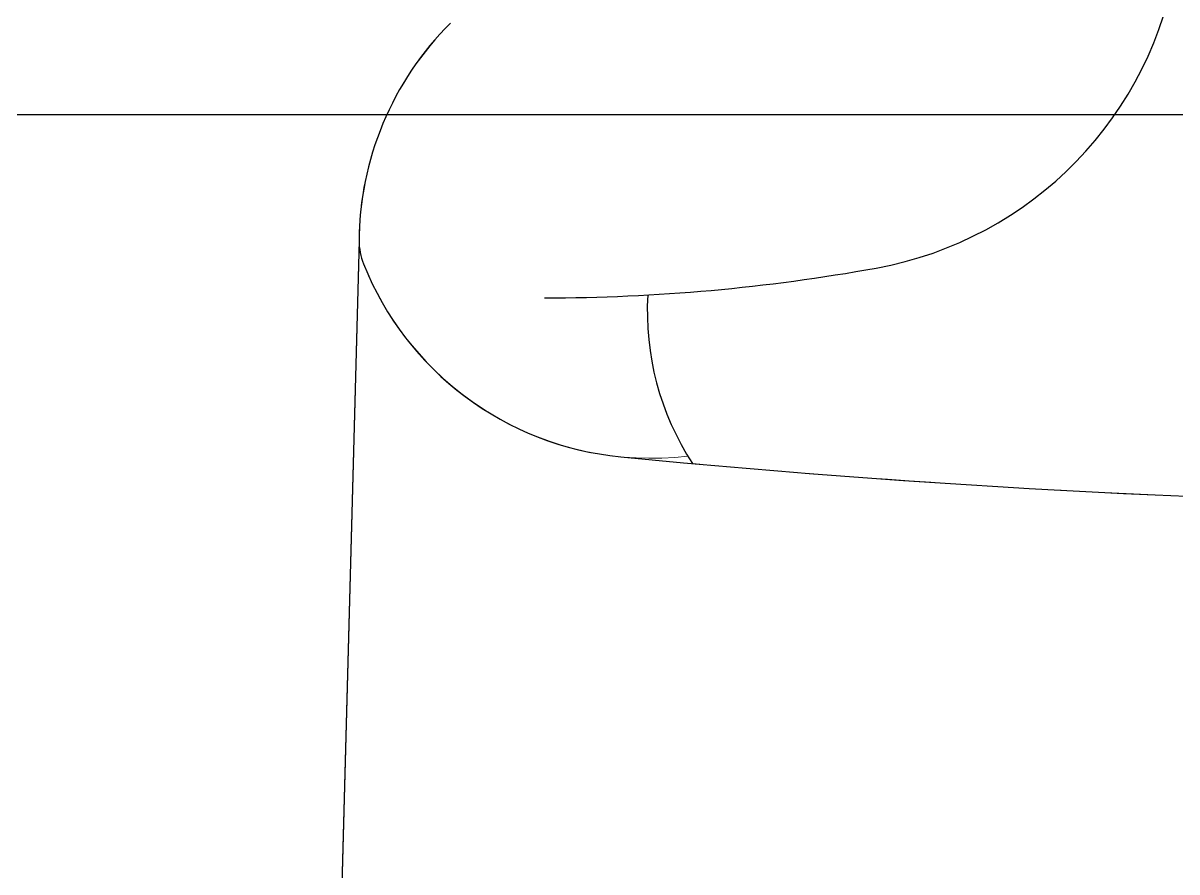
# Model space of a CAD drawing. Header units: millimetres. Extents: x 2148 to 2681, y 758 to 986.
# Drawn here: x 2322.9523 to 2323.201, y 875.3552 to 875.5383 of the extents above; entities that cross this region are included whole.
import ezdxf

# ---------------------------------------------------------------- set-up
doc = ezdxf.new("R2010")
doc.units = ezdxf.units.MM
doc.linetypes.add('CENTER2', pattern=[28.575000000000003, 19.05, -3.175, 3.175, -3.175])
for name, color, linetype in [('0.1', 193, 'Continuous'), ('0.4', 121, 'Continuous'), ('D', 1, 'Continuous'), ('S_GRID LINES', 252, 'Continuous')]:
    doc.layers.add(name, color=color, linetype=linetype)

msp = doc.modelspace()

# ---------------------------------------------------------------- hatches: boundary and pattern name
at = {"layer": 'D', "ltscale": 0.5}
h = msp.add_hatch(dxfattribs=at)
h.set_pattern_fill('NET', color=8, scale=4, angle=135, style=0)
h.set_pattern_definition([(135, (1.364242052659392e-12, 3.410605131648481e-13), (-8.980256121069152, -8.980256121069152), []), (225, (1.364242052659392e-12, 3.410605131648481e-13), (8.980256121069152, -8.980256121069152), [])])
h.paths.add_polyline_path([(2324.72752423652, 875.9952581203663), (2322.323484285699, 875.9952581203663), (2322.323484285699, 875.518507953163), (2324.727524236522, 875.518507953163)])

# ---------------------------------------------------------------- linework, layer by layer
at = {"layer": '0.1'}
msp.add_line((2323.024742545284, 875.4913579669908, -2.220439746692983e-08), (2323.018206508933, 875.2475279516318, -2.220439746692983e-08), dxfattribs=at)
msp.add_line((2323.024742545284, 875.4913579669908, -2.220439746692983e-08), (2323.018206508933, 875.2475279516318, -2.220439746692983e-08), dxfattribs=at)
msp.add_line((2323.024742545284, 875.4913579669908, -2.220439746692983e-08), (2323.018206508933, 875.2475279516318, -2.220439746692983e-08), dxfattribs=at)
msp.add_line((2323.024742545284, 875.4913579669908, -2.220439746692983e-08), (2323.018206508933, 875.2475279516318, -2.220439746692983e-08), dxfattribs=at)
msp.add_line((2323.024742545284, 875.4913579669908, -2.220439746692983e-08), (2323.018206508933, 875.2475279516318, -2.220439746692983e-08), dxfattribs=at)
msp.add_line((2323.024742545284, 875.4913579669908, -2.220439746692983e-08), (2323.018206508933, 875.2475279516318, -2.220439746692983e-08), dxfattribs=at)
msp.add_line((2323.024742545284, 875.4913579669908, -2.220439746692983e-08), (2323.018206508933, 875.2475279516318, -2.220439746692983e-08), dxfattribs=at)
msp.add_line((2323.024742545284, 875.4913579669908, -2.220439746692983e-08), (2323.018206508933, 875.2475279516318, -2.220439746692983e-08), dxfattribs=at)
msp.add_line((2323.024742545284, 875.4913579669908, -2.220439746692983e-08), (2323.018206508933, 875.2475279516318, -2.220439746692983e-08), dxfattribs=at)
msp.add_line((2323.024742545284, 875.4913579669908, -2.220439746692983e-08), (2323.018206508933, 875.2475279516318, -2.220439746692983e-08), dxfattribs=at)
for centre, radius, start, end in [((2323.121918265986, 875.5641621430066, -2.220439746692983e-08), 0.079999799998, 280.2928170142474, 351.3901035833377), ((2323.121918265986, 875.5641621430066, -2.220439746692983e-08), 0.079999799998, 280.2928170142474, 351.3901035833377), ((2323.121918265986, 875.5641621430066, -2.220439746692983e-08), 0.079999799998, 280.2928170142474, 351.3901035833377), ((2323.121918265986, 875.5641621430066, -2.220439746692983e-08), 0.079999799998, 280.2928170142474, 351.3901035833377), ((2323.121918265986, 875.5641621430066, -2.220439746692983e-08), 0.079999799998, 280.2928170142474, 351.3901035833377), ((2323.121918265986, 875.5641621430066, -2.220439746692983e-08), 0.079999799998, 280.2928170142474, 351.3901035833377), ((2323.121918265986, 875.5641621430066, -2.220439746692983e-08), 0.079999799998, 280.2928170142474, 351.3901035833377), ((2323.121918265986, 875.5641621430066, -2.220439746692983e-08), 0.079999799998, 280.2928170142474, 351.3901035833377), ((2323.121918265986, 875.5641621430066, -2.220439746692983e-08), 0.079999799998, 280.2928170142474, 351.3901035833377), ((2323.121918265986, 875.5641621430066, -2.220439746692983e-08), 0.079999799998, 280.2928170142474, 351.3901035833377), ((2323.091407771413, 875.4909458427817, -2.220439746692983e-08), 0.06666649999833334, 134.7601460619182, 180), ((2323.091407771413, 875.4909458427817, -2.220439746692983e-08), 0.06666649999833334, 134.7601460619182, 180), ((2323.091407771413, 875.4909458427817, -2.220439746692983e-08), 0.06666649999833334, 134.7601460619182, 180), ((2323.091407771413, 875.4909458427817, -2.220439746692983e-08), 0.06666649999833334, 134.7601460619182, 180), ((2323.091407771413, 875.4909458427817, -2.220439746692983e-08), 0.06666649999833334, 134.7601460619182, 180), ((2323.091407771413, 875.4909458427817, -2.220439746692983e-08), 0.06666649999833334, 134.7601460619182, 180), ((2323.091407771413, 875.4909458427817, -2.220439746692983e-08), 0.06666649999833334, 134.7601460619182, 180), ((2323.091407771413, 875.4909458427817, -2.220439746692983e-08), 0.06666649999833334, 134.7601460619182, 180), ((2323.091407771413, 875.4909458427817, -2.220439746692983e-08), 0.06666649999833334, 134.7601460619182, 180), ((2323.091407771413, 875.4909458427817, -2.220439746692983e-08), 0.06666649999833334, 134.7601460619182, 180), ((2323.038075590493, 875.491275542149, -2.220439746692983e-08), 0.01333329999966667, 179.645802206505, 201.7947486951711), ((2323.038075590493, 875.491275542149, -2.220439746692983e-08), 0.01333329999966667, 179.645802206505, 201.7947486951711), ((2323.038075590493, 875.491275542149, -2.220439746692983e-08), 0.01333329999966667, 179.645802206505, 201.7947486951711), ((2323.038075590493, 875.491275542149, -2.220439746692983e-08), 0.01333329999966667, 179.645802206505, 201.7947486951711), ((2323.038075590493, 875.491275542149, -2.220439746692983e-08), 0.01333329999966667, 179.645802206505, 201.7947486951711), ((2323.038075590493, 875.491275542149, -2.220439746692983e-08), 0.01333329999966667, 179.645802206505, 201.7947486951711), ((2323.038075590493, 875.491275542149, -2.220439746692983e-08), 0.01333329999966667, 179.645802206505, 201.7947486951711), ((2323.038075590493, 875.491275542149, -2.220439746692983e-08), 0.01333329999966667, 179.645802206505, 201.7947486951711), ((2323.038075590493, 875.491275542149, -2.220439746692983e-08), 0.01333329999966667, 179.645802206505, 201.7947486951711), ((2323.038075590493, 875.491275542149, -2.220439746692983e-08), 0.01333329999966667, 179.645802206505, 201.7947486951711), ((2323.087596525891, 875.5110772385331, -2.220439746692983e-08), 0.06666649999833334, 201.7947486951711, 264.4420803729362), ((2323.087596525891, 875.5110772385331, -2.220439746692983e-08), 0.06666649999833334, 201.7947486951711, 264.4420803729362), ((2323.087596525891, 875.5110772385331, -2.220439746692983e-08), 0.06666649999833334, 201.7947486951711, 264.4420803729362), ((2323.087596525891, 875.5110772385331, -2.220439746692983e-08), 0.06666649999833334, 201.7947486951711, 264.4420803729362), ((2323.087596525891, 875.5110772385331, -2.220439746692983e-08), 0.06666649999833334, 201.7947486951711, 264.4420803729362), ((2323.087596525891, 875.5110772385331, -2.220439746692983e-08), 0.06666649999833334, 201.7947486951711, 264.4420803729362), ((2323.087596525891, 875.5110772385331, -2.220439746692983e-08), 0.06666649999833334, 201.7947486951711, 264.4420803729362), ((2323.087596525891, 875.5110772385331, -2.220439746692983e-08), 0.06666649999833334, 201.7947486951711, 264.4420803729362), ((2323.087596525891, 875.5110772385331, -2.220439746692983e-08), 0.06666649999833334, 201.7947486951711, 264.4420803729362), ((2323.087596525891, 875.5110772385331, -2.220439746692983e-08), 0.06666649999833334, 201.7947486951711, 264.4420803729362), ((2323.064741171418, 875.879011738604, -2.220439746692983e-08), 0.3999989999899999, 270, 280.2928170142474), ((2323.064741171418, 875.879011738604, -2.220439746692983e-08), 0.3999989999899999, 270, 280.2928170142474), ((2323.064741171418, 875.879011738604, -2.220439746692983e-08), 0.3999989999899999, 270, 280.2928170142474), ((2323.064741171418, 875.879011738604, -2.220439746692983e-08), 0.3999989999899999, 270, 280.2928170142474), ((2323.064741171418, 875.879011738604, -2.220439746692983e-08), 0.3999989999899999, 270, 280.2928170142474), ((2323.064741171418, 875.879011738604, -2.220439746692983e-08), 0.3999989999899999, 270, 280.2928170142474), ((2323.064741171418, 875.879011738604, -2.220439746692983e-08), 0.3999989999899999, 270, 280.2928170142474), ((2323.064741171418, 875.879011738604, -2.220439746692983e-08), 0.3999989999899999, 270, 280.2928170142474), ((2323.064741171418, 875.879011738604, -2.220439746692983e-08), 0.3999989999899999, 270, 280.2928170142474), ((2323.064741171418, 875.879011738604, -2.220439746692983e-08), 0.3999989999899999, 270, 280.2928170142474), ((2323.14686027229, 875.4760717139823, -2.220439746692983e-08), 0.05999984999849999, 176.5994620843722, 213.1383205242396), ((2323.14686027229, 875.4760717139823, -2.220439746692983e-08), 0.05999984999849999, 176.5994620843722, 213.1383205242396), ((2323.14686027229, 875.4760717139823, -2.220439746692983e-08), 0.05999984999849999, 176.5994620843722, 213.1383205242396), ((2323.14686027229, 875.4760717139823, -2.220439746692983e-08), 0.05999984999849999, 176.5994620843722, 213.1383205242396), ((2323.14686027229, 875.4760717139823, -2.220439746692983e-08), 0.05999984999849999, 176.5994620843722, 213.1383205242396), ((2323.14686027229, 875.4760717139823, -2.220439746692983e-08), 0.05999984999849999, 176.5994620843722, 213.1383205242396), ((2323.14686027229, 875.4760717139823, -2.220439746692983e-08), 0.05999984999849999, 176.5994620843722, 213.1383205242396), ((2323.14686027229, 875.4760717139823, -2.220439746692983e-08), 0.05999984999849999, 176.5994620843722, 213.1383205242396), ((2323.14686027229, 875.4760717139823, -2.220439746692983e-08), 0.05999984999849999, 176.5994620843722, 213.1383205242396), ((2323.14686027229, 875.4760717139823, -2.220439746692983e-08), 0.05999984999849999, 176.5994620843722, 213.1383205242396), ((2323.298073921398, 877.6740478898523, -2.220439746692983e-08), 2.239853738247487, 264.4420803729362, 275.5579196270638), ((2323.298073921398, 877.6740478898523, -2.220439746692983e-08), 2.239853738247487, 264.4420803729362, 275.5579196270638), ((2323.298073921398, 877.6740478898523, -2.220439746692983e-08), 2.239853738247487, 264.4420803729362, 275.5579196270638), ((2323.298073921398, 877.6740478898523, -2.220439746692983e-08), 2.239853738247487, 264.4420803729362, 275.5579196270638), ((2323.298073921398, 877.6740478898523, -2.220439746692983e-08), 2.239853738247487, 264.4420803729362, 275.5579196270638), ((2323.298073921398, 877.6740478898523, -2.220439746692983e-08), 2.239853738247487, 264.4420803729362, 275.5579196270638), ((2323.298073921398, 877.6740478898523, -2.220439746692983e-08), 2.239853738247487, 264.4420803729362, 275.5579196270638), ((2323.298073921398, 877.6740478898523, -2.220439746692983e-08), 2.239853738247487, 264.4420803729362, 275.5579196270638), ((2323.298073921398, 877.6740478898523, -2.220439746692983e-08), 2.239853738247487, 264.4420803729362, 275.5579196270638), ((2323.298073921398, 877.6740478898523, -2.220439746692983e-08), 2.239853738247487, 264.4420803729362, 275.5579196270638)]:
    msp.add_arc(centre, radius, start, end, dxfattribs=at)
at = {"layer": '0.4', "color": 193, "lineweight": 0, "ltscale": 0.5}
msp.add_line((2323.018206508933, 875.2475279516318, -2.220439746692983e-08), (2323.024742545284, 875.4913579669908, -2.220439746692983e-08), dxfattribs=at)
msp.add_line((2323.018206508933, 875.2475279516318, -2.220439746692983e-08), (2323.024742545284, 875.4913579669908, -2.220439746692983e-08), dxfattribs=at)
msp.add_line((2323.018206508933, 875.2475279516318, -2.220439746692983e-08), (2323.024742545284, 875.4913579669908, -2.220439746692983e-08), dxfattribs=at)
msp.add_line((2323.018206508933, 875.2475279516318, -2.220439746692983e-08), (2323.024742545284, 875.4913579669908, -2.220439746692983e-08), dxfattribs=at)
msp.add_line((2323.018206508933, 875.2475279516318, -2.220439746692983e-08), (2323.024742545284, 875.4913579669908, -2.220439746692983e-08), dxfattribs=at)
msp.add_line((2323.018206508933, 875.2475279516318, -2.220439746692983e-08), (2323.024742545284, 875.4913579669908, -2.220439746692983e-08), dxfattribs=at)
msp.add_line((2323.018206508933, 875.2475279516318, -2.220439746692983e-08), (2323.024742545284, 875.4913579669908, -2.220439746692983e-08), dxfattribs=at)
msp.add_line((2323.018206508933, 875.2475279516318, -2.220439746692983e-08), (2323.024742545284, 875.4913579669908, -2.220439746692983e-08), dxfattribs=at)
msp.add_line((2323.018206508933, 875.2475279516318, -2.220439746692983e-08), (2323.024742545284, 875.4913579669908, -2.220439746692983e-08), dxfattribs=at)
msp.add_line((2323.018206508933, 875.2475279516318, -2.220439746692983e-08), (2323.024742545284, 875.4913579669908, -2.220439746692983e-08), dxfattribs=at)
for centre, radius, start, end in [((2323.091407771413, 875.4909458427817, -2.220439746692983e-08), 0.06666649999835815, 134.7601460619182, 179.6458022195248), ((2323.091407771413, 875.4909458427817, -2.220439746692983e-08), 0.06666649999835815, 134.7601460619182, 179.6458022195248), ((2323.091407771413, 875.4909458427817, -2.220439746692983e-08), 0.06666649999835815, 134.7601460619182, 179.6458022195248), ((2323.091407771413, 875.4909458427817, -2.220439746692983e-08), 0.06666649999835815, 134.7601460619182, 179.6458022195248), ((2323.091407771413, 875.4909458427817, -2.220439746692983e-08), 0.06666649999835815, 134.7601460619182, 179.6458022195248), ((2323.091407771413, 875.4909458427817, -2.220439746692983e-08), 0.06666649999835815, 134.7601460619182, 179.6458022195248), ((2323.091407771413, 875.4909458427817, -2.220439746692983e-08), 0.06666649999835815, 134.7601460619182, 179.6458022195248), ((2323.091407771413, 875.4909458427817, -2.220439746692983e-08), 0.06666649999835815, 134.7601460619182, 179.6458022195248), ((2323.091407771413, 875.4909458427817, -2.220439746692983e-08), 0.06666649999835815, 134.7601460619182, 179.6458022195248), ((2323.091407771413, 875.4909458427817, -2.220439746692983e-08), 0.06666649999835815, 134.7601460619182, 179.6458022195248), ((2323.038075590493, 875.491275542149, -2.220439746692983e-08), 0.01333329999936961, 179.6458022195248, 201.7947486951711), ((2323.038075590493, 875.491275542149, -2.220439746692983e-08), 0.01333329999936961, 179.6458022195248, 201.7947486951711), ((2323.038075590493, 875.491275542149, -2.220439746692983e-08), 0.01333329999936961, 179.6458022195248, 201.7947486951711), ((2323.038075590493, 875.491275542149, -2.220439746692983e-08), 0.01333329999936961, 179.6458022195248, 201.7947486951711), ((2323.038075590493, 875.491275542149, -2.220439746692983e-08), 0.01333329999936961, 179.6458022195248, 201.7947486951711), ((2323.038075590493, 875.491275542149, -2.220439746692983e-08), 0.01333329999936961, 179.6458022195248, 201.7947486951711), ((2323.038075590493, 875.491275542149, -2.220439746692983e-08), 0.01333329999936961, 179.6458022195248, 201.7947486951711), ((2323.038075590493, 875.491275542149, -2.220439746692983e-08), 0.01333329999936961, 179.6458022195248, 201.7947486951711), ((2323.038075590493, 875.491275542149, -2.220439746692983e-08), 0.01333329999936961, 179.6458022195248, 201.7947486951711), ((2323.038075590493, 875.491275542149, -2.220439746692983e-08), 0.01333329999936961, 179.6458022195248, 201.7947486951711), ((2323.038075590493, 875.491275542149, -2.220439746692983e-08), 0.01333329999936961, 179.6458022195248, 201.7947486951711), ((2323.038075590493, 875.491275542149, -2.220439746692983e-08), 0.01333329999936961, 179.6458022195248, 201.7947486951711), ((2323.038075590493, 875.491275542149, -2.220439746692983e-08), 0.01333329999936961, 179.6458022195248, 201.7947486951711), ((2323.038075590493, 875.491275542149, -2.220439746692983e-08), 0.01333329999936961, 179.6458022195248, 201.7947486951711), ((2323.038075590493, 875.491275542149, -2.220439746692983e-08), 0.01333329999936961, 179.6458022195248, 201.7947486951711), ((2323.038075590493, 875.491275542149, -2.220439746692983e-08), 0.01333329999936961, 179.6458022195248, 201.7947486951711), ((2323.038075590493, 875.491275542149, -2.220439746692983e-08), 0.01333329999936961, 179.6458022195248, 201.7947486951711), ((2323.038075590493, 875.491275542149, -2.220439746692983e-08), 0.01333329999936961, 179.6458022195248, 201.7947486951711), ((2323.038075590493, 875.491275542149, -2.220439746692983e-08), 0.01333329999936961, 179.6458022195248, 201.7947486951711), ((2323.038075590493, 875.491275542149, -2.220439746692983e-08), 0.01333329999936961, 179.6458022195248, 201.7947486951711), ((2323.087596525891, 875.5110772385331, -2.220439746692983e-08), 0.06666649999834508, 201.7947486951711, 276.8931762814672), ((2323.087596525891, 875.5110772385331, -2.220439746692983e-08), 0.06666649999834508, 201.7947486951711, 264.4420803729362), ((2323.087596525891, 875.5110772385331, -2.220439746692983e-08), 0.06666649999834508, 201.7947486951711, 276.8931762814672), ((2323.087596525891, 875.5110772385331, -2.220439746692983e-08), 0.06666649999834508, 201.7947486951711, 264.4420803729362), ((2323.087596525891, 875.5110772385331, -2.220439746692983e-08), 0.06666649999834508, 201.7947486951711, 276.8931762814672), ((2323.087596525891, 875.5110772385331, -2.220439746692983e-08), 0.06666649999834508, 201.7947486951711, 264.4420803729362), ((2323.087596525891, 875.5110772385331, -2.220439746692983e-08), 0.06666649999834508, 201.7947486951711, 276.8931762814672), ((2323.087596525891, 875.5110772385331, -2.220439746692983e-08), 0.06666649999834508, 201.7947486951711, 264.4420803729362), ((2323.087596525891, 875.5110772385331, -2.220439746692983e-08), 0.06666649999834508, 201.7947486951711, 276.8931762814672), ((2323.087596525891, 875.5110772385331, -2.220439746692983e-08), 0.06666649999834508, 201.7947486951711, 264.4420803729362), ((2323.087596525891, 875.5110772385331, -2.220439746692983e-08), 0.06666649999834508, 201.7947486951711, 276.8931762814672), ((2323.087596525891, 875.5110772385331, -2.220439746692983e-08), 0.06666649999834508, 201.7947486951711, 264.4420803729362), ((2323.087596525891, 875.5110772385331, -2.220439746692983e-08), 0.06666649999834508, 201.7947486951711, 276.8931762814672), ((2323.087596525891, 875.5110772385331, -2.220439746692983e-08), 0.06666649999834508, 201.7947486951711, 264.4420803729362), ((2323.087596525891, 875.5110772385331, -2.220439746692983e-08), 0.06666649999834508, 201.7947486951711, 276.8931762814672), ((2323.087596525891, 875.5110772385331, -2.220439746692983e-08), 0.06666649999834508, 201.7947486951711, 264.4420803729362), ((2323.087596525891, 875.5110772385331, -2.220439746692983e-08), 0.06666649999834508, 201.7947486951711, 276.8931762814672), ((2323.087596525891, 875.5110772385331, -2.220439746692983e-08), 0.06666649999834508, 201.7947486951711, 264.4420803729362), ((2323.087596525891, 875.5110772385331, -2.220439746692983e-08), 0.06666649999834508, 201.7947486951711, 276.8931762814672), ((2323.087596525891, 875.5110772385331, -2.220439746692983e-08), 0.06666649999834508, 201.7947486951711, 264.4420803729362), ((2323.298073921398, 877.6740478898523, -2.220439746692983e-08), 2.239853738247374, 264.4420803729362, 275.5579196270638), ((2323.298073921398, 877.6740478898523, -2.220439746692983e-08), 2.239853738247374, 264.4420803729362, 275.5579196270638), ((2323.298073921398, 877.6740478898523, -2.220439746692983e-08), 2.239853738247374, 264.4420803729362, 275.5579196270638), ((2323.298073921398, 877.6740478898523, -2.220439746692983e-08), 2.239853738247374, 264.4420803729362, 275.5579196270638), ((2323.298073921398, 877.6740478898523, -2.220439746692983e-08), 2.239853738247374, 264.4420803729362, 275.5579196270638), ((2323.298073921398, 877.6740478898523, -2.220439746692983e-08), 2.239853738247374, 264.4420803729362, 275.5579196270638), ((2323.298073921398, 877.6740478898523, -2.220439746692983e-08), 2.239853738247374, 264.4420803729362, 275.5579196270638), ((2323.298073921398, 877.6740478898523, -2.220439746692983e-08), 2.239853738247374, 264.4420803729362, 275.5579196270638), ((2323.298073921398, 877.6740478898523, -2.220439746692983e-08), 2.239853738247374, 264.4420803729362, 275.5579196270638), ((2323.298073921398, 877.6740478898523, -2.220439746692983e-08), 2.239853738247374, 264.4420803729362, 275.5579196270638), ((2323.14686027229, 875.4760717139823, -2.220439746692983e-08), 0.0599998499985658, 211.3089605703985, 213.1383205242396), ((2323.14686027229, 875.4760717139823, -2.220439746692983e-08), 0.0599998499985658, 211.3089605703985, 213.1383205242396), ((2323.14686027229, 875.4760717139823, -2.220439746692983e-08), 0.0599998499985658, 211.3089605703985, 213.1383205242396), ((2323.14686027229, 875.4760717139823, -2.220439746692983e-08), 0.0599998499985658, 211.3089605703985, 213.1383205242396), ((2323.14686027229, 875.4760717139823, -2.220439746692983e-08), 0.0599998499985658, 211.3089605703985, 213.1383205242396), ((2323.14686027229, 875.4760717139823, -2.220439746692983e-08), 0.0599998499985658, 211.3089605703985, 213.1383205242396), ((2323.14686027229, 875.4760717139823, -2.220439746692983e-08), 0.0599998499985658, 211.3089605703985, 213.1383205242396), ((2323.14686027229, 875.4760717139823, -2.220439746692983e-08), 0.0599998499985658, 211.3089605703985, 213.1383205242396), ((2323.14686027229, 875.4760717139823, -2.220439746692983e-08), 0.0599998499985658, 211.3089605703985, 213.1383205242396), ((2323.14686027229, 875.4760717139823, -2.220439746692983e-08), 0.0599998499985658, 211.3089605703985, 213.1383205242396), ((2323.298073921398, 877.6740478898523, -2.220439746692983e-08), 2.239853738247374, 264.8397862288841, 268.6750715626566), ((2323.298073921398, 877.6740478898523, -2.220439746692983e-08), 2.239853738247374, 264.8397862288841, 268.6750715626566), ((2323.298073921398, 877.6740478898523, -2.220439746692983e-08), 2.239853738247374, 264.8397862288841, 268.6750715626566), ((2323.298073921398, 877.6740478898523, -2.220439746692983e-08), 2.239853738247374, 264.8397862288841, 268.6750715626566), ((2323.298073921398, 877.6740478898523, -2.220439746692983e-08), 2.239853738247374, 264.8397862288841, 268.6750715626566), ((2323.298073921398, 877.6740478898523, -2.220439746692983e-08), 2.239853738247374, 264.8397862288841, 268.6750715626566), ((2323.298073921398, 877.6740478898523, -2.220439746692983e-08), 2.239853738247374, 264.8397862288841, 268.6750715626566), ((2323.298073921398, 877.6740478898523, -2.220439746692983e-08), 2.239853738247374, 264.8397862288841, 268.6750715626566), ((2323.298073921398, 877.6740478898523, -2.220439746692983e-08), 2.239853738247374, 264.8397862288841, 268.6750715626566), ((2323.298073921398, 877.6740478898523, -2.220439746692983e-08), 2.239853738247374, 264.8397862288841, 268.6750715626566)]:
    msp.add_arc(centre, radius, start, end, dxfattribs=at)
at = {"layer": 'S_GRID LINES', "linetype": 'CENTER2', "ltscale": 0.2}
msp.add_line((2336.294677230072, 875.5185079531632, -1.646909499330181e-08), (2314.727265377704, 875.5185079531632, -1.083355502920358e-08), dxfattribs=at)

doc.saveas('drawing.dxf')
